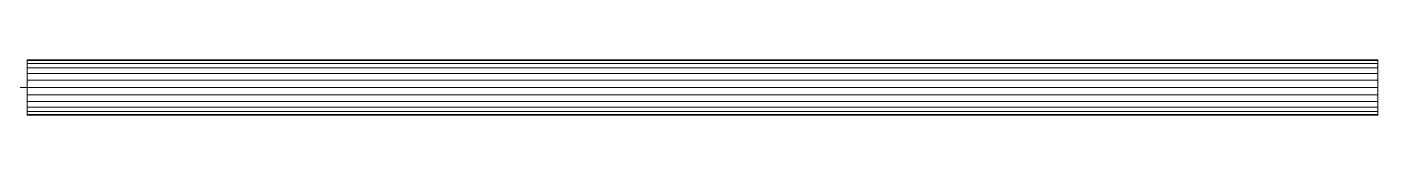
# Model space of a CAD drawing. Header units: inches. Extents: x -3326 to -59, y 8 to 1043.
# Drawn here: x -659.13 to -627.28, y 384.98 to 386.29 of the extents above; entities that cross this region are included whole.
import ezdxf

# ---------------------------------------------------------------- set-up
doc = ezdxf.new("R2010")
doc.units = ezdxf.units.IN
doc.header["$MEASUREMENT"] = 0
doc.layers.add('F-SPRN', color=10, linetype='Continuous', lineweight=9)

msp = doc.modelspace()

# ---------------------------------------------------------------- linework, layer by layer
at = {"layer": 'F-SPRN', "color": 1}
for q in [(-662.121, 385.635, 964), (-627.275, 385.635, 964), (-627.275, 385.635, 964)]:
    msp.add_line((-659.129, 385.635, 964), q, dxfattribs=at)

# ---------------------------------------------------------------- meshes
mesh = msp.add_polyface(dxfattribs=at)
corners = [(-659.129, 384.978, 964), (-659.129, 385, 964.17), (-659.129, 385.066, 964.329), (-659.129, 385.17, 964.465), (-659.129, 385.306, 964.569), (-659.129, 385.465, 964.635), (-659.129, 385.635, 964.657), (-659.129, 385.805, 964.635), (-659.129, 385.964, 964.569), (-659.129, 386.1, 964.465), (-659.129, 386.204, 964.329), (-659.129, 386.27, 964.17), (-659.129, 386.293, 964), (-659.129, 386.27, 963.83), (-659.129, 386.204, 963.671), (-659.129, 386.1, 963.535), (-659.129, 385.964, 963.431), (-659.129, 385.805, 963.365), (-659.129, 385.635, 963.342), (-659.129, 385.465, 963.365), (-659.129, 385.306, 963.431), (-659.129, 385.17, 963.535), (-659.129, 385.066, 963.671), (-659.129, 385, 963.83)]
mesh.append_faces([[corners[k] for k in face] for face in [(19, 17, 18), (13, 11, 12)]], dxfattribs={"vtx0": -1, "color": 1})
mesh.append_faces([[corners[k] for k in face] for face in [(21, 15, 19, 20), (15, 11, 13, 14)]], dxfattribs={"vtx0": -1, "vtx1": -1, "color": 1})
mesh.append_faces([[corners[k] for k in face] for face in [(3, 8, 11)]], dxfattribs={"vtx0": -1, "vtx1": -1, "vtx2": -1, "color": 1})
mesh.append_faces([[corners[k] for k in face] for face in [(15, 21, 3, 11)]], dxfattribs={"vtx0": -1, "vtx1": -1, "vtx2": -1, "vtx3": -1, "color": 1})
mesh.append_faces([[corners[k] for k in face] for face in [(23, 0, 1)]], dxfattribs={"vtx2": -1, "color": 1})
mesh.append_faces([[corners[k] for k in face] for face in [(21, 22, 23, 3), (1, 2, 3, 23), (3, 4, 5, 8), (15, 16, 17, 19)]], dxfattribs={"vtx2": -1, "vtx3": -1, "color": 1})
mesh.append_faces([[corners[k] for k in face] for face in [(5, 6, 7, 8), (8, 9, 10, 11)]], dxfattribs={"vtx3": -1, "color": 1})
mesh = msp.add_polyface(dxfattribs=at)
corners = [(-659.129, 386.293, 964), (-659.129, 386.27, 964.17), (-659.129, 386.204, 964.329), (-659.129, 386.1, 964.465), (-659.129, 385.964, 964.569), (-659.129, 385.805, 964.635), (-659.129, 385.635, 964.657), (-627.275, 385.635, 964.657), (-627.275, 385.805, 964.635), (-627.275, 385.964, 964.569), (-627.275, 386.1, 964.465), (-627.275, 386.204, 964.329), (-627.275, 386.27, 964.17), (-627.275, 386.293, 964)]
mesh.append_faces([[corners[k] for k in face] for face in [(7, 8, 5, 6)]], dxfattribs={"vtx1": -1, "color": 1})
mesh.append_faces([[corners[k] for k in face] for face in [(8, 9, 4, 5), (3, 4, 9, 10), (11, 12, 1, 2), (2, 3, 10, 11)]], dxfattribs={"vtx1": -1, "vtx3": -1, "color": 1})
mesh.append_faces([[corners[k] for k in face] for face in [(12, 13, 0, 1)]], dxfattribs={"vtx3": -1, "color": 1})
mesh = msp.add_polyface(dxfattribs=at)
corners = [(-659.129, 385.635, 963.342), (-659.129, 385.805, 963.365), (-659.129, 385.964, 963.431), (-659.129, 386.1, 963.535), (-659.129, 386.204, 963.671), (-659.129, 386.27, 963.83), (-659.129, 386.293, 964), (-627.275, 386.293, 964), (-627.275, 386.27, 963.83), (-627.275, 386.204, 963.671), (-627.275, 386.1, 963.535), (-627.275, 385.964, 963.431), (-627.275, 385.805, 963.365), (-627.275, 385.635, 963.342)]
mesh.append_faces([[corners[k] for k in face] for face in [(7, 8, 5, 6)]], dxfattribs={"vtx1": -1, "color": 1})
mesh.append_faces([[corners[k] for k in face] for face in [(8, 9, 4, 5), (3, 4, 9, 10), (11, 12, 1, 2), (2, 3, 10, 11)]], dxfattribs={"vtx1": -1, "vtx3": -1, "color": 1})
mesh.append_faces([[corners[k] for k in face] for face in [(12, 13, 0, 1)]], dxfattribs={"vtx3": -1, "color": 1})
mesh = msp.add_polyface(dxfattribs=at)
corners = [(-627.275, 384.978, 964), (-627.275, 385, 963.83), (-627.275, 385.066, 963.671), (-627.275, 385.17, 963.535), (-627.275, 385.306, 963.431), (-627.275, 385.465, 963.365), (-627.275, 385.635, 963.342), (-627.275, 385.805, 963.365), (-627.275, 385.964, 963.431), (-627.275, 386.1, 963.535), (-627.275, 386.204, 963.671), (-627.275, 386.27, 963.83), (-627.275, 386.293, 964), (-627.275, 386.27, 964.17), (-627.275, 386.204, 964.329), (-627.275, 386.1, 964.465), (-627.275, 385.964, 964.569), (-627.275, 385.805, 964.635), (-627.275, 385.635, 964.657), (-627.275, 385.465, 964.635), (-627.275, 385.306, 964.569), (-627.275, 385.17, 964.465), (-627.275, 385.066, 964.329), (-627.275, 385, 964.17)]
mesh.append_faces([[corners[k] for k in face] for face in [(23, 21, 22)]], dxfattribs={"vtx0": -1, "color": 1})
mesh.append_faces([[corners[k] for k in face] for face in [(5, 9, 3, 4), (11, 13, 9, 10)]], dxfattribs={"vtx0": -1, "vtx1": -1, "color": 1})
mesh.append_faces([[corners[k] for k in face] for face in [(13, 16, 21)]], dxfattribs={"vtx0": -1, "vtx1": -1, "vtx2": -1, "color": 1})
mesh.append_faces([[corners[k] for k in face] for face in [(21, 3, 9, 13)]], dxfattribs={"vtx0": -1, "vtx1": -1, "vtx2": -1, "vtx3": -1, "color": 1})
mesh.append_faces([[corners[k] for k in face] for face in [(12, 13, 11)]], dxfattribs={"vtx1": -1, "color": 1})
mesh.append_faces([[corners[k] for k in face] for face in [(7, 8, 9), (17, 18, 19, 16), (14, 15, 16, 13)]], dxfattribs={"vtx2": -1, "color": 1})
mesh.append_faces([[corners[k] for k in face] for face in [(1, 2, 3, 21), (23, 0, 1, 21), (19, 20, 21, 16), (5, 6, 7, 9)]], dxfattribs={"vtx2": -1, "vtx3": -1, "color": 1})
mesh = msp.add_polyface(dxfattribs=at)
corners = [(-659.129, 385.635, 964.657), (-659.129, 385.465, 964.635), (-659.129, 385.306, 964.569), (-659.129, 385.17, 964.465), (-659.129, 385.066, 964.329), (-659.129, 385, 964.17), (-659.129, 384.978, 964), (-627.275, 384.978, 964), (-627.275, 385, 964.17), (-627.275, 385.066, 964.329), (-627.275, 385.17, 964.465), (-627.275, 385.306, 964.569), (-627.275, 385.465, 964.635), (-627.275, 385.635, 964.657)]
mesh.append_faces([[corners[k] for k in face] for face in [(8, 9, 4, 5), (3, 4, 9, 10), (11, 12, 1, 2), (2, 3, 10, 11)]], dxfattribs={"vtx1": -1, "vtx3": -1, "color": 1})
mesh.append_faces([[corners[k] for k in face] for face in [(6, 7, 8, 5)]], dxfattribs={"vtx2": -1, "color": 1})
mesh.append_faces([[corners[k] for k in face] for face in [(12, 13, 0, 1)]], dxfattribs={"vtx3": -1, "color": 1})
mesh = msp.add_polyface(dxfattribs=at)
corners = [(-659.129, 384.978, 964), (-659.129, 385, 963.83), (-659.129, 385.066, 963.671), (-659.129, 385.17, 963.535), (-659.129, 385.306, 963.431), (-659.129, 385.465, 963.365), (-659.129, 385.635, 963.342), (-627.275, 385.635, 963.342), (-627.275, 385.465, 963.365), (-627.275, 385.306, 963.431), (-627.275, 385.17, 963.535), (-627.275, 385.066, 963.671), (-627.275, 385, 963.83), (-627.275, 384.978, 964)]
mesh.append_faces([[corners[k] for k in face] for face in [(7, 8, 5, 6)]], dxfattribs={"vtx1": -1, "color": 1})
mesh.append_faces([[corners[k] for k in face] for face in [(8, 9, 4, 5), (3, 4, 9, 10), (11, 12, 1, 2), (2, 3, 10, 11)]], dxfattribs={"vtx1": -1, "vtx3": -1, "color": 1})
mesh.append_faces([[corners[k] for k in face] for face in [(12, 13, 0, 1)]], dxfattribs={"vtx3": -1, "color": 1})

doc.saveas('drawing.dxf')
